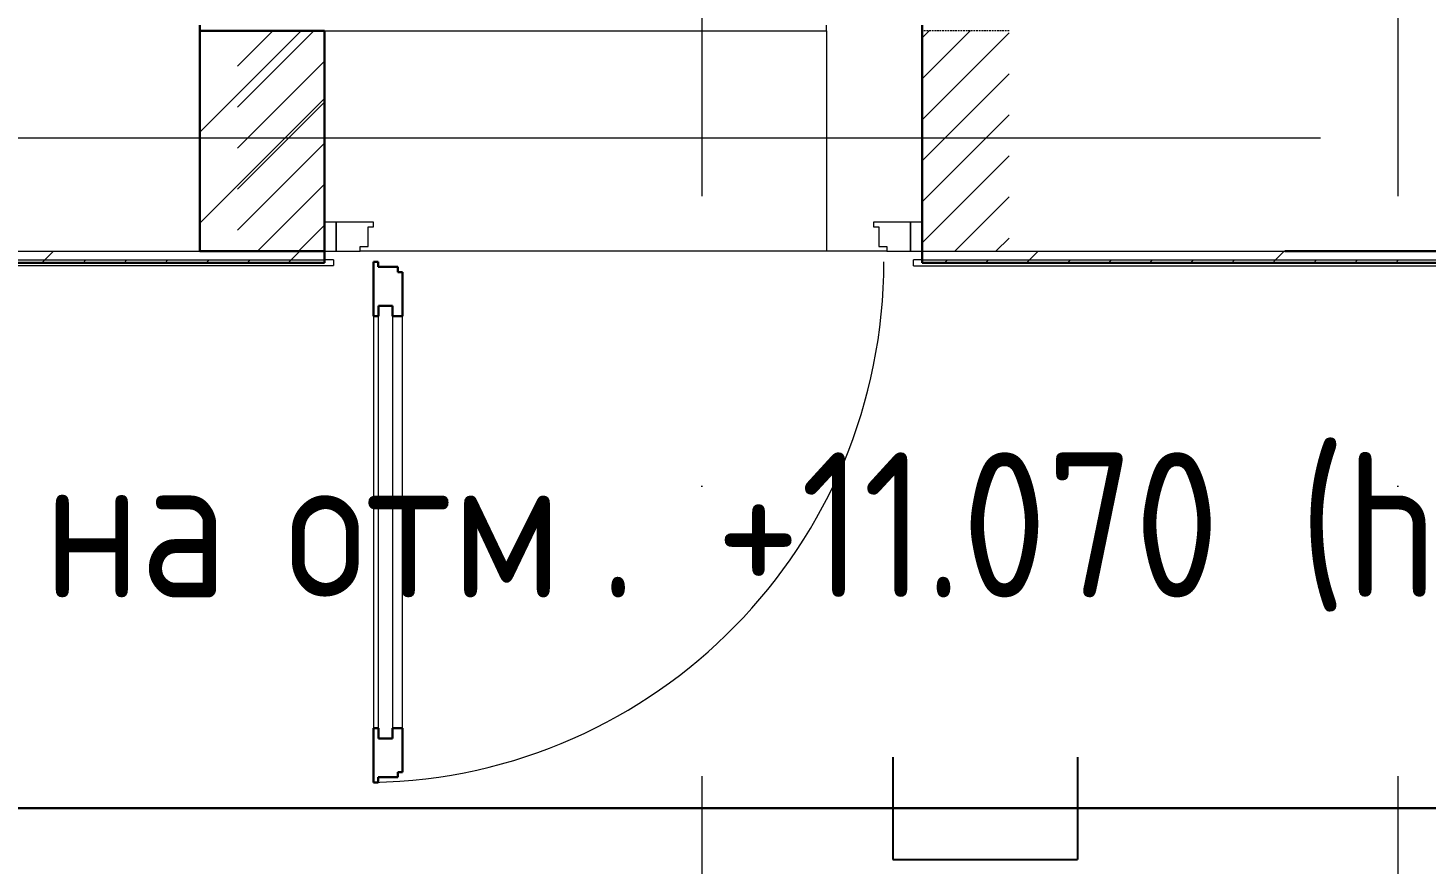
# Model space of a CAD drawing. Header units: millimetres. Extents: x -259793 to 503324, y -44556 to 93494.
# Drawn here: x 261784 to 264194, y -10415 to -8973 of the extents above; entities that cross this region are included whole.
import ezdxf

# ---------------------------------------------------------------- set-up
doc = ezdxf.new("R2010")
doc.units = ezdxf.units.MM
doc.linetypes.add('ADSK_Линия сетки', pattern=[25, 20, -2.5, 0, -2.5])
doc.linetypes.add('ADSK_Штриховая_ш2 п1_5', pattern=[4.5, 3, -1.5])
doc.layers.add('PDF _06 ТВ кабель эфирный', color=5, linetype='Continuous')
for name, color, linetype, lineweight in [('Аннотация', 7, 'Continuous', 18), ('Двери', 252, 'Continuous', 9), ('лс', 5, 'Continuous', 30), ('Ограждение', 252, 'Continuous', 9), ('Оси', 252, 'Continuous', 9), ('Стены внутренние', 7, 'Continuous', 18), ('Стены наружные', 7, 'Continuous', 18), ('Стены штриховка', 7, 'Continuous', 9)]:
    doc.layers.add(name, color=color, linetype=linetype, lineweight=lineweight)
doc.layers.add('Двери открывание', color=7, linetype='Continuous', lineweight=9, true_color=0xc0c0c0)
doc.styles.add('GOST Common_2', font='', dxfattribs={"width": 0.9, "height": 250})
doc.styles.get('GOST Common_2').set_extended_font_data('GOST type B')

# ---------------------------------------------------------------- blocks, each defined once
blk = doc.blocks.new('3 этаж')
at = {"layer": 'Двери', "color": 251, "linetype": 'Continuous', "lineweight": 18, "true_color": 0x636466}
for p, q in [((262277.3, -8978.4), (262145.8, -9109.9)), ((262206.5, -8978.4), (262145.8, -9039.2)), ((263408.6, -8978.4), (263325.8, -9061.3)), ((263337.9, -8978.4), (263325.8, -8990.6)), ((263475.8, -8982), (263325.8, -9132)), ((262295.8, -9030.6), (262145.8, -9180.6)), ((263475.8, -9052.7), (263325.8, -9202.7)), ((262295.8, -9101.3), (262145.8, -9251.3)), ((263475.8, -9123.4), (263325.8, -9273.4)), ((262295.8, -9172), (262145.8, -9322)), ((263475.8, -9194.1), (263325.8, -9344.1)), ((262295.8, -9242.8), (262180.1, -9358.4)), ((263475.8, -9264.8), (263382.2, -9358.4)), ((262295.8, -9313.5), (262250.8, -9358.4)), ((263475.8, -9335.6), (263452.9, -9358.4))]:
    blk.add_line(p, q, dxfattribs=at)
at = {"layer": 'Двери', "color": 251, "linetype": 'ADSK_Штриховая_ш2 п1_5', "true_color": 0x636466}
for p, q in [((262295.8, -8978.4), (262145.8, -8978.4)), ((262295.8, -9358.4), (262295.8, -8978.4)), ((263475.8, -8978.4), (263325.8, -8978.4)), ((263325.8, -8978.4), (263325.8, -9358.4)), ((262145.8, -9358.4), (262295.8, -9358.4)), ((263325.8, -9358.4), (263475.8, -9358.4))]:
    blk.add_line(p, q, dxfattribs=at)
at = {"layer": 'Двери', "color": 251, "true_color": 0x636466}
for p, q in [((262295.8, -9308.4), (262295.8, -9358.4)), ((262315.8, -9308.4), (262295.8, -9308.4)), ((262315.8, -9358.4), (262315.8, -9308.4)), ((262379.8, -9308.4), (262315.8, -9308.4)), ((262315.8, -9308.4), (262315.8, -9358.4)), ((262370.8, -9350.4), (262370.8, -9316.4)), ((262370.8, -9316.4), (262379.8, -9316.4)), ((262379.8, -9316.4), (262379.8, -9308.4)), ((263305.8, -9308.4), (263241.8, -9308.4)), ((263241.8, -9308.4), (263241.8, -9316.4)), ((263241.8, -9316.4), (263250.8, -9316.4)), ((263250.8, -9316.4), (263250.8, -9350.4)), ((263325.8, -9308.4), (263305.8, -9308.4)), ((263305.8, -9308.4), (263305.8, -9358.4)), ((263305.8, -9358.4), (263305.8, -9308.4)), ((263325.8, -9358.4), (263325.8, -9308.4)), ((262295.8, -9358.4), (262315.8, -9358.4)), ((262315.8, -9358.4), (262356.8, -9358.4)), ((262356.8, -9358.4), (262356.8, -9350.4)), ((262356.8, -9350.4), (262370.8, -9350.4)), ((263250.8, -9350.4), (263264.8, -9350.4)), ((263264.8, -9350.4), (263264.8, -9358.4)), ((263264.8, -9358.4), (263305.8, -9358.4)), ((263305.8, -9358.4), (263325.8, -9358.4)), ((262379.8, -9470.4), (262379.8, -10180.4)), ((262388.8, -9452.4), (262412.8, -9452.4)), ((262388.8, -10198.4), (262388.8, -9452.4)), ((262412.8, -9452.4), (262412.8, -10198.4)), ((262429.8, -10180.4), (262429.8, -9470.4)), ((262412.8, -10198.4), (262388.8, -10198.4))]:
    blk.add_line(p, q, dxfattribs=at)
at = {"layer": 'Двери', "color": 251, "lineweight": 30, "true_color": 0x636466}
for p, q in [((262387.8, -9376.4), (262379.8, -9376.4)), ((262379.8, -9376.4), (262379.8, -9470.4)), ((262387.8, -9385.4), (262387.8, -9376.4)), ((262421.8, -9385.4), (262387.8, -9385.4)), ((262421.8, -9394.4), (262421.8, -9385.4)), ((262429.8, -9394.4), (262421.8, -9394.4)), ((262429.8, -9470.4), (262429.8, -9394.4)), ((262388.8, -9470.4), (262379.8, -9470.4)), ((262388.8, -9452.4), (262388.8, -9470.4)), ((262412.8, -9452.4), (262388.8, -9452.4)), ((262412.8, -9470.4), (262412.8, -9452.4)), ((262429.8, -9470.4), (262412.8, -9470.4)), ((262379.8, -10180.4), (262379.8, -10274.4)), ((262388.8, -10180.4), (262379.8, -10180.4)), ((262388.8, -10198.4), (262388.8, -10180.4)), ((262412.8, -10180.4), (262412.8, -10198.4)), ((262429.8, -10180.4), (262412.8, -10180.4)), ((262429.8, -10256.4), (262429.8, -10180.4)), ((262412.8, -10198.4), (262388.8, -10198.4)), ((262387.8, -10274.4), (262387.8, -10265.4)), ((262387.8, -10265.4), (262421.8, -10265.4)), ((262421.8, -10265.4), (262421.8, -10256.4)), ((262421.8, -10256.4), (262429.8, -10256.4)), ((262379.8, -10274.4), (262387.8, -10274.4))]:
    blk.add_line(p, q, dxfattribs=at)
at = {"layer": 'Двери открывание', "color": 251, "true_color": 0x636466}
blk.add_arc((262361.8, -9376.4), 898, 271.1485, 0, dxfattribs=at)
at = {"layer": 'Ограждение', "color": 251, "true_color": 0x636466}
for p, q in [((262310.8, -9373.2), (262295.8, -9373.2)), ((262310.8, -9373.2), (262310.8, -9383.2)), ((263310.8, -9383.4), (263310.8, -9373.4)), ((263325.8, -9373.4), (263310.8, -9373.4)), ((261225.8, -9383.2), (262310.8, -9383.2)), ((263310.8, -9383.4), (265255.8, -9383.4))]:
    blk.add_line(p, q, dxfattribs=at)
at = {"layer": 'Оси', "color": 251, "linetype": 'ADSK_Линия сетки', "ltscale": 200, "true_color": 0x636466}
for p, q in [((262945.8, -263.4), (262945.8, -31389.6)), ((264145.8, -263.4), (264145.8, -31389.6)), ((314013.1, -9163.4), (237073.5, -9163.4))]:
    blk.add_line(p, q, dxfattribs=at)
at = {"layer": 'Стены внутренние', "color": 251, "lineweight": 30, "true_color": 0x636466}
for p, q in [((262080.8, -9358.4), (262080.8, -8968.4)), ((263325.8, -8968.4), (263325.8, -9358.4)), ((263950.8, -9358.4), (264340.8, -9358.4))]:
    blk.add_line(p, q, dxfattribs=at)
at = {"layer": 'Стены внутренние', "color": 251, "true_color": 0x636466}
for p, q in [((263160.8, -8978.4), (263160.8, -8968.4)), ((261350.8, -9358.4), (262080.8, -9358.4)), ((263264.8, -9358.4), (263160.8, -9358.4)), ((263325.8, -9358.4), (263950.8, -9358.4))]:
    blk.add_line(p, q, dxfattribs=at)
at = {"layer": 'Стены наружные', "color": 251, "linetype": 'Continuous', "lineweight": 9, "true_color": 0x636466}
for p, q in [((262080.8, -9153), (262255.3, -8978.4)), ((262080.8, -9310.1), (262295.8, -9095.1)), ((261808.6, -9378.4), (261813.6, -9373.4)), ((261813.6, -9373.4), (261828.6, -9358.4)), ((261879.4, -9378.4), (261884.4, -9373.4)), ((261950.1, -9378.4), (261955.1, -9373.4)), ((262020.8, -9378.4), (262025.8, -9373.4)), ((262091.5, -9378.4), (262096.5, -9373.4)), ((262162.2, -9378.4), (262167.2, -9373.4)), ((262232.9, -9378.4), (262237.9, -9373.4)), ((262237.9, -9373.4), (262252.9, -9358.4)), ((263364.3, -9378.4), (263369.3, -9373.4)), ((263435, -9378.4), (263440, -9373.4)), ((263505.7, -9378.4), (263510.7, -9373.4)), ((263510.7, -9373.4), (263525.7, -9358.4)), ((263576.4, -9378.4), (263581.4, -9373.4)), ((263647.1, -9378.4), (263652.1, -9373.4)), ((263717.8, -9378.4), (263722.8, -9373.4)), ((263788.5, -9378.4), (263793.5, -9373.4)), ((263859.3, -9378.4), (263864.3, -9373.4)), ((263930, -9378.4), (263935, -9373.4)), ((263935, -9373.4), (263950, -9358.4)), ((264000.7, -9378.4), (264005.7, -9373.4)), ((264071.4, -9378.4), (264076.4, -9373.4)), ((264142.1, -9378.4), (264147.1, -9373.4))]:
    blk.add_line(p, q, dxfattribs=at)
at = {"layer": 'Стены наружные', "color": 251, "lineweight": 30, "true_color": 0x636466}
for p, q in [((262295.8, -8978.4), (262080.8, -8978.4)), ((262295.8, -9378.4), (262295.8, -8978.4)), ((262080.8, -9358.4), (262295.8, -9358.4)), ((263325.8, -9358.4), (263325.8, -9378.4)), ((261230.8, -9378.4), (262295.8, -9378.4)), ((263325.8, -9378.4), (265250.8, -9378.4))]:
    blk.add_line(p, q, dxfattribs=at)
at = {"layer": 'Стены наружные', "color": 251, "true_color": 0x636466}
for p, q in [((262295.8, -8978.4), (263160.8, -8978.4)), ((263160.8, -8978.4), (263160.8, -9358.4)), ((263160.8, -9358.4), (262356.8, -9358.4))]:
    blk.add_line(p, q, dxfattribs=at)
at = {"layer": 'Стены штриховка', "color": 251, "true_color": 0x636466}
for p, q in [((261230.8, -9373.4), (262295.8, -9373.4)), ((263325.8, -9373.4), (265230.8, -9373.4))]:
    blk.add_line(p, q, dxfattribs=at)
at = {"layer": 'Аннотация', "color": 251, "true_color": 0x636466, "style": 'GOST Common_2', "width": 0.9}
for s, p in [('. +11.070 (h', (262770.1, -9955.1)), ('на', (261811.7, -9955.1)), ('отм', (262228.4, -9955.1))]:
    blk.add_text(s, height=250, dxfattribs=at).set_placement(p)

msp = doc.modelspace()

# ---------------------------------------------------------------- linework, layer by layer
at = {"layer": 'PDF _06 ТВ кабель эфирный', "color": 0, "lineweight": 25}
msp.add_line((263275.06004, -10406.83462), (263593.70962, -10406.83462), dxfattribs=at)
for points in [[(263275.06004, -10230.46633), (263275.06004, -10318.65048)], [(263593.70962, -10230.46633), (263593.70962, -10318.65048)], [(263275.06004, -10318.65048), (263275.06004, -10406.83462)], [(263593.70962, -10318.65048), (263593.70962, -10406.83462)]]:
    msp.add_lwpolyline(points, dxfattribs=at)
at = {"layer": 'лс', "color": 104}
msp.add_line((259881.49909, -10318.65048), (291435.0303, -10318.65048), dxfattribs=at)

# ---------------------------------------------------------------- block references
msp.add_blockref('3 этаж', (0, 0))

doc.saveas('drawing.dxf')
